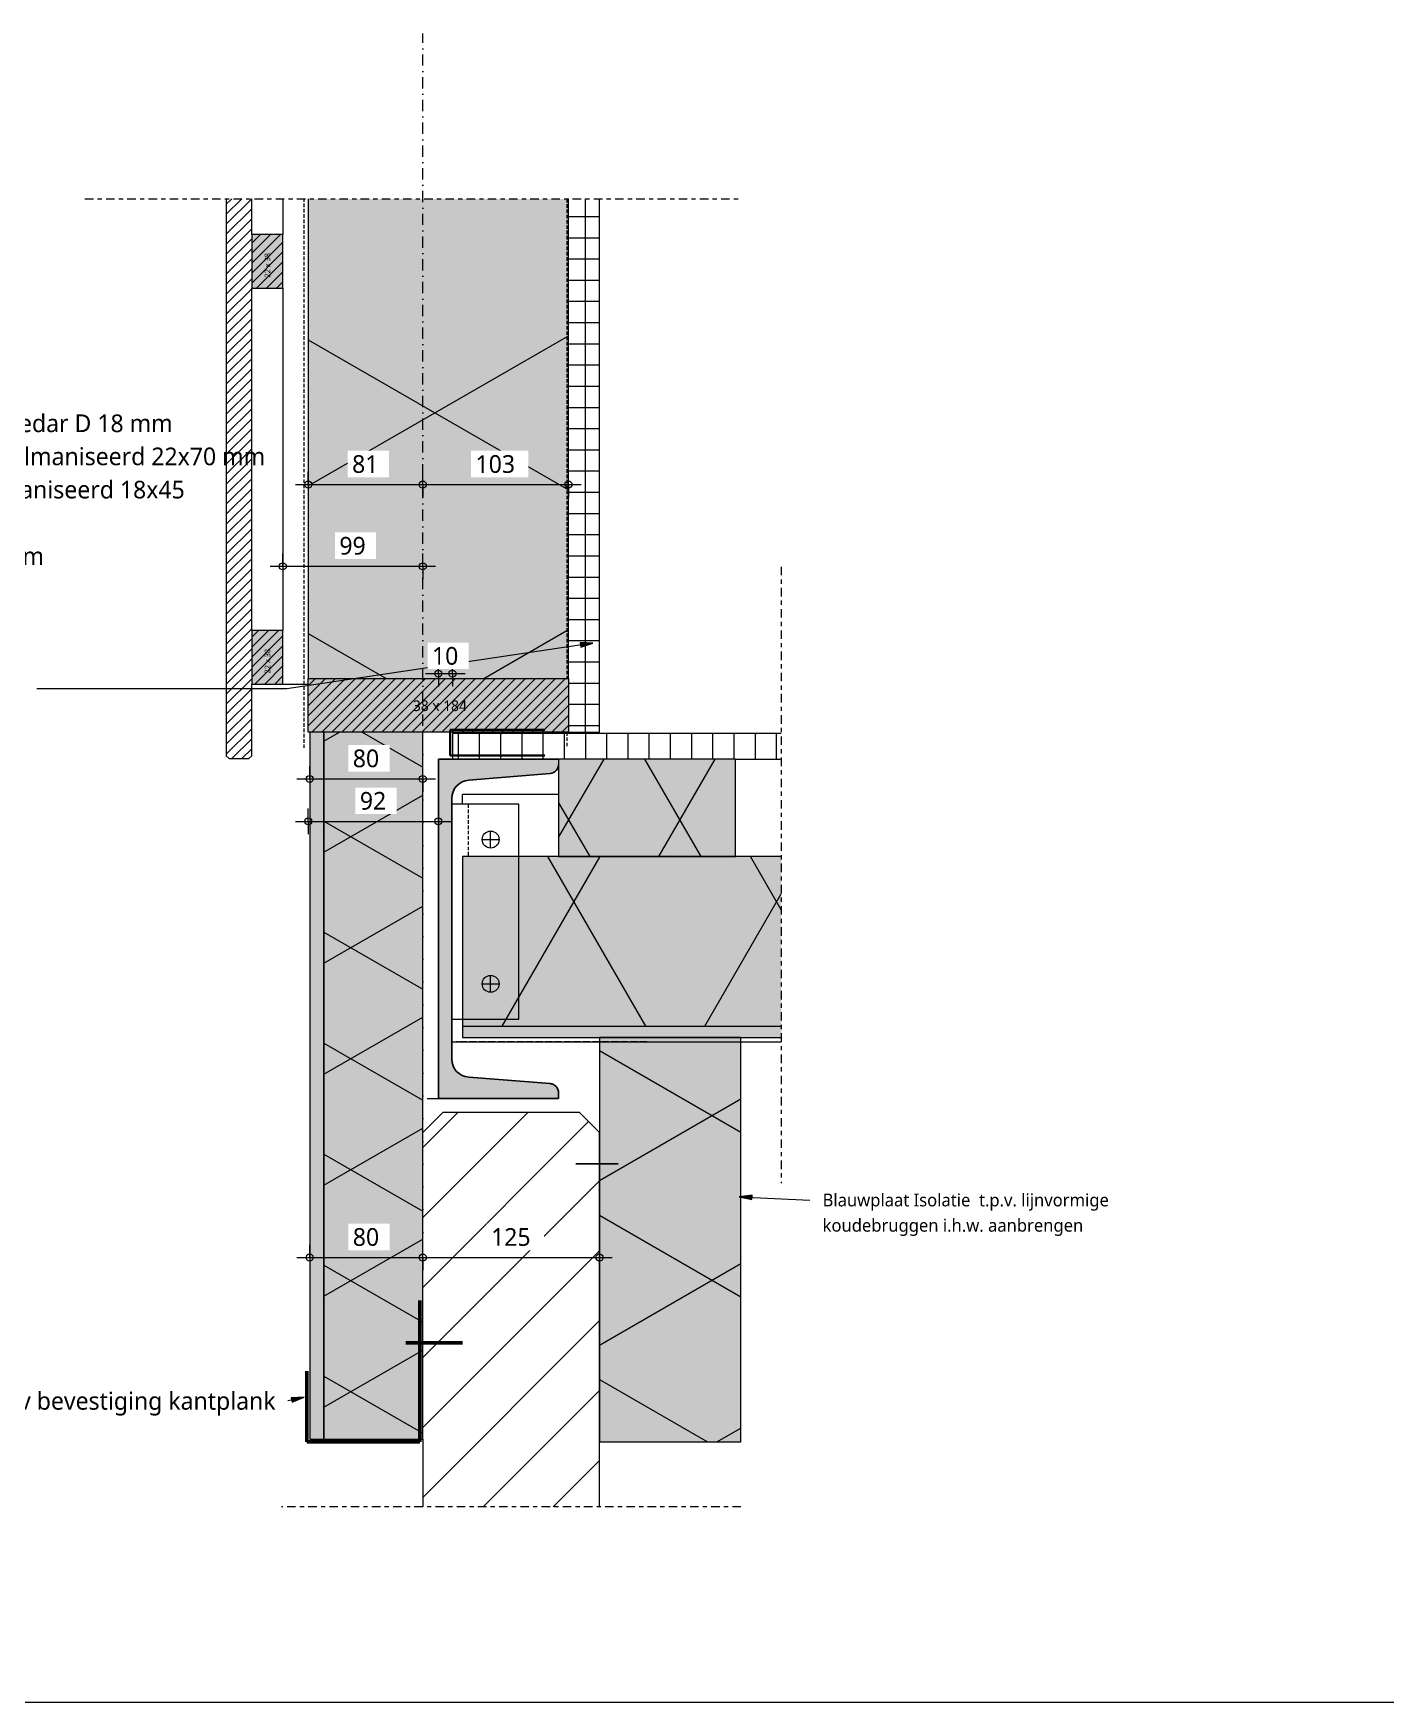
# Model space of a CAD drawing. Header units: millimetres. Extents: x 1381 to 5981, y 1743 to 14688.
# Drawn here: x 3854 to 4811, y 8489 to 9670 of the extents above; entities that cross this region are included whole.
import ezdxf

# ---------------------------------------------------------------- set-up
doc = ezdxf.new("R2010")
doc.units = ezdxf.units.MM
for name, pattern in [('MV_center', [15, 6, -3, 3, -3]), ('MV_hartlijn_staal', [6.6, 5, -0.8, 0, -0.8]), ('MV_hidden', [3.75, 2.5, -1.25]), ('MV_stramien', [16, 8, -4, 0, -4])]:
    doc.linetypes.add(name, pattern=pattern)
for name, color, linetype, lineweight in [('A-ANNO-DIMS', 211, 'Continuous', 13), ('A-ANNO-DIMS-5', 211, 'Continuous', 13), ('A-ANNO-NOTE', 131, 'Continuous', 18), ('A-DETL', 90, 'Continuous', 13), ('A-DETL-GENF', 92, 'Continuous', 18), ('A-DETL-MEDM', 33, 'Continuous', 18), ('G-ANNO-TEXT', 231, 'Continuous', 13)]:
    doc.layers.add(name, color=color, linetype=linetype, lineweight=lineweight)
doc.styles.add('Segoe UI', font='segoeui.ttf', dxfattribs={"height": 7.5})
doc.styles.add('Segoe UI_1', font='segoeui.ttf', dxfattribs={"height": 4})
doc.styles.add('Segoe UI_2', font='segoeui.ttf', dxfattribs={"height": 12.5})
doc.styles.add('Segoe UI_4', font='segoeui.ttf', dxfattribs={"height": 9})
doc.dimstyles.new('2_5_mm', dxfattribs={"dimscale": 304.8, "dimtxt": 13.092049, "dimasz": 0.016404, "dimexe": 0.029528, "dimexo": 0.0625, "dimgap": 0.014764, "dimtad": 1, "dimdec": 0, "dimzin": 0, "dimdsep": 46, "dimtxsty": 'Segoe UI_2', "dimblk1": 'DOTBLANK', "dimblk2": 'DOTBLANK', "dimsah": 1, "dimcen": 0.09, "dimdle": 0.029528, "dimazin": 0, "dimtfac": 1, "dimtdec": 4, "dimtix": 1, "dimtmove": 0, "dimatfit": 3, "dimfxl": 0.029528, "dimfxlon": 1, "dimtvp": 1, "dimtfill": 1, "dimtolj": 1, "dimtzin": 0, "dimarcsym": 2})
doc.dimstyles.new('2_5_mm_groen', dxfattribs={"dimscale": 304.8, "dimtxt": 13.092049, "dimasz": 0.016404, "dimexe": 0.029528, "dimexo": 0.0625, "dimgap": 0.008202, "dimtad": 1, "dimdec": 0, "dimzin": 0, "dimdsep": 46, "dimtxsty": 'Segoe UI_2', "dimblk1": 'DOTBLANK', "dimblk2": 'DOTBLANK', "dimsah": 1, "dimcen": 0.09, "dimdle": 0.029528, "dimazin": 0, "dimtfac": 1, "dimtdec": 4, "dimtix": 1, "dimtmove": 0, "dimatfit": 3, "dimfxl": 0.029528, "dimfxlon": 1, "dimtvp": 1, "dimtfill": 1, "dimtolj": 1, "dimtzin": 0, "dimarcsym": 2})
pattern_1 = [(270, (0, 0), (-15, -9e-16), [])]
pattern_2 = [(60, (32.3, 205.2), (-58.89, 34), []), (120, (32.3, 205.2), (-58.89, -34), [])]

# ---------------------------------------------------------------- blocks, each defined once
blk = doc.blocks.new('42 isolatie - Type 1-3777472-Details Strandbaak Paviljoen')
at = {"layer": 'A-DETL-GENF'}
blk.add_hatch(color=256, dxfattribs=at).paths.add_polyline_path([(0.3, 0.8), (286.4, 0.8), (286.4, 100.8), (0.3, 100.8)])
at = {"layer": 'A-DETL-GENF', "lineweight": 13}
h = blk.add_hatch(dxfattribs=at)
h.set_pattern_fill('FP_65', color=256, style=0, pattern_type=2)
h.set_pattern_definition([(60, (0, 0), (-87.295, 50.4), []), (120, (0, 0), (-87.295, -50.4), [])])
h.paths.add_polyline_path([(0.3, 0.8), (286.4, 0.8), (286.4, 100.8), (0.3, 100.8)])
at = {"layer": 'A-DETL-GENF'}
for p, q in [((219.2, 100.8), (0.3, 100.8)), ((0.3, 100.8), (0.3, 0.8)), ((0.3, 100.8), (0.3, 0.8)), ((286.4, 100.8), (219.2, 100.8)), ((286.4, 100.8), (219.2, 100.8)), ((286.4, 0.8), (286.4, 100.8)), ((286.4, 0.8), (286.4, 100.8)), ((0.3, 0.8), (286.4, 0.8)), ((0.3, 0.8), (286.4, 0.8))]:
    blk.add_line(p, q, dxfattribs=at)
blk = doc.blocks.new('00 plaatmateriaal - d_10 mm-3690265-Details Strandbaak Paviljoen')
at = {"layer": 'A-DETL-GENF', "lineweight": 13}
h = blk.add_hatch(dxfattribs=at)
h.set_pattern_fill('FP_3', color=256, style=0, pattern_type=2)
h.set_pattern_definition([(90, (0, 0), (-15, 9e-16), [])])
h.paths.add_polyline_path([(482.1, 0), (104.8, 0), (104.8, -10), (482.1, -10)])
at = {"layer": 'A-DETL-MEDM'}
for p, q in [((482.1, 0), (104.8, 0)), ((482.1, -10), (482.1, 0))]:
    blk.add_line(p, q, dxfattribs=at)
blk = doc.blocks.new('00 plaatmateriaal - d_12 mm-3690258-Details Strandbaak Paviljoen')
at = {"layer": 'A-DETL-GENF', "lineweight": 13}
h = blk.add_hatch(dxfattribs=at)
h.set_pattern_fill('FP_5', color=256, style=0, pattern_type=2)
h.set_pattern_definition(pattern_1)
h.paths.add_polyline_path([(475, 12), (97.7, 12), (97.7, 0), (475, 0)])
at = {"layer": 'A-DETL-MEDM'}
for p, q in [((475, 12), (97.7, 12)), ((475, 0), (475, 12))]:
    blk.add_line(p, q, dxfattribs=at)
blk = doc.blocks.new('42 isolatie - Type 1-3777392-Details Strandbaak Paviljoen')
at = {"layer": 'A-DETL-GENF'}
blk.add_hatch(color=256, dxfattribs=at).paths.add_polyline_path([(500.3, -184.8), (500.3, -0.8), (161, -0.8), (161, -184.8)])
at = {"layer": 'A-DETL-GENF', "lineweight": 13}
h = blk.add_hatch(dxfattribs=at)
h.set_pattern_fill('FP_22', color=256, style=0, pattern_type=2)
h.set_pattern_definition([(300, (-2126.39, -181.76), (-155.885, -90), []), (240, (-2126.39, -181.76), (-155.885, 90), [])])
h.paths.add_polyline_path([(500.3, -184.8), (500.3, -0.8), (161, -0.8), (161, -184.8)])
at = {"layer": 'A-DETL-GENF'}
for p, q in [((500.3, -0.8), (161, -0.8)), ((500.3, -0.8), (161, -0.8)), ((500.3, -184.8), (500.3, -0.8)), ((161, -184.8), (500.3, -184.8)), ((161, -184.8), (500.3, -184.8))]:
    blk.add_line(p, q, dxfattribs=at)
blk = doc.blocks.new('00 plaatmateriaal - d_18 mm-3690260-Details Strandbaak Paviljoen')
at = {"layer": 'A-DETL-GENF', "lineweight": 13}
h = blk.add_hatch(dxfattribs=at)
h.set_pattern_fill('FP_5', color=256, style=0, pattern_type=2)
h.set_pattern_definition(pattern_1)
h.paths.add_polyline_path([(233.5, 18), (12.6, 18), (12.6, 0), (245, 0), (245, 18), (236.7, 18)])
at = {"layer": 'A-DETL-MEDM'}
for p, q in [((45, 18), (12.6, 18)), ((245, 0), (245, 18)), ((12.6, 0), (245, 0))]:
    blk.add_line(p, q, dxfattribs=at)
blk = doc.blocks.new('42 isolatie - Type 1-V85-Details Strandbaak Paviljoen')
at = {"layer": 'A-DETL-GENF'}
blk.add_hatch(color=256, dxfattribs=at).paths.add_polyline_path([(225.7, -120.8), (225.7, -0.8), (0.3, -0.8), (0.3, -120.8)])
at = {"layer": 'A-DETL-GENF', "lineweight": 13}
h = blk.add_hatch(dxfattribs=at)
h.set_pattern_fill('FP_64', color=256, style=0, pattern_type=2)
h.set_pattern_definition([(300, (12.83, -244.8), (-107.387, -62), []), (240, (12.83, -244.8), (-107.387, 62), [])])
h.paths.add_polyline_path([(225.7, -120.8), (225.7, -0.8), (0.3, -0.8), (0.3, -120.8)])
at = {"layer": 'A-DETL-GENF'}
for p, q in [((68.3, -0.8), (0.3, -0.8)), ((0.3, -0.8), (0.3, -120.8)), ((68.3, -0.8), (0.3, -0.8)), ((0.3, -0.8), (0.3, -120.8)), ((193.3, -0.8), (68.3, -0.8)), ((225.7, -0.8), (193.3, -0.8)), ((225.7, -0.8), (193.3, -0.8)), ((0.3, -120.8), (225.7, -120.8)), ((0.3, -120.8), (225.7, -120.8))]:
    blk.add_line(p, q, dxfattribs=at)
blk = doc.blocks.new('NLRS_00_DI_maskeer - Type 1-4234865-Details Strandbaak Paviljoen')
at = {"layer": 'A-DETL-GENF', "linetype": 'MV_center'}
blk.add_line((336, 0), (-100, 0), dxfattribs=at)
blk = doc.blocks.new('NLRS_00_DI_maskeer - Type 1-4234619-Details Strandbaak Paviljoen')
at = {"layer": 'A-DETL-GENF', "linetype": 'MV_center'}
blk.add_line((364, 0), (-100, 0), dxfattribs=at)
blk = doc.blocks.new('00 hout_rechthoekig_sls - SLS 38x184-V86-Details Strandbaak Paviljoen')
at = {"layer": 'A-DETL-GENF', "lineweight": 13}
blk.add_hatch(color=256, dxfattribs=at).paths.add_polyline_path([(1, -38), (184, -38), (184, 0), (0, 0), (0, -38)])
at = {"layer": 'A-DETL-MEDM', "lineweight": 13}
h = blk.add_hatch(dxfattribs=at)
h.set_pattern_fill('FP_116', color=256, style=0, pattern_type=2)
h.set_pattern_definition([(45, (-4048.842, -9213.251), (-3.535534, 3.535534), [])])
h.paths.add_polyline_path([(0, -38), (184, -38), (184, 0), (0, 0)])
at = {"layer": 'A-DETL-MEDM'}
for p, q in [((0, 0), (184, 0)), ((0, -38), (0, 0)), ((184, 0), (184, -38)), ((184, 0), (184, -38)), ((184, 0), (184, -38)), ((1, -38), (0, -38)), ((1, -38), (0, -38)), ((11, -38), (1, -38)), ((11, -38), (1, -38)), ((81, -38), (11, -38)), ((81, -38), (11, -38)), ((184, -38), (81, -38)), ((184, -38), (81, -38))]:
    blk.add_line(p, q, dxfattribs=at)
blk = doc.blocks.new('00 hout_rechthoekig_sls - Vuren 22x38-V87-Details Strandbaak Paviljoen')
at = {"layer": 'A-DETL-GENF', "lineweight": 13}
blk.add_hatch(color=256, dxfattribs=at).paths.add_polyline_path([(38, 22), (0, 22), (0, 0), (38, 0)])
at = {"layer": 'A-DETL-MEDM', "lineweight": 13}
h = blk.add_hatch(dxfattribs=at)
h.set_pattern_fill('FP_117', color=256, style=0, pattern_type=2)
h.set_pattern_definition([(135, (9527.326, -4008.842), (-3.535534, -3.535534), [])])
h.paths.add_polyline_path([(38, 22), (0, 22), (0, 0), (38, 0)])
at = {"layer": 'A-DETL-MEDM'}
for p, q in [((38, 22), (0, 22)), ((0, 22), (0, 0)), ((38, 22), (0, 22)), ((38, 0), (38, 22)), ((38, 0), (38, 22)), ((38, 0), (38, 22)), ((0, 0), (38, 0))]:
    blk.add_line(p, q, dxfattribs=at)
blk = doc.blocks.new('00 hout_rechthoekig_sls - Vuren 22x38-V88-Details Strandbaak Paviljoen')
at = {"layer": 'A-DETL-GENF', "lineweight": 13}
blk.add_hatch(color=256, dxfattribs=at).paths.add_polyline_path([(38, 22), (0, 22), (0, 0), (38, 0)])
at = {"layer": 'A-DETL-MEDM', "lineweight": 13}
h = blk.add_hatch(dxfattribs=at)
h.set_pattern_fill('FP_118', color=256, style=0, pattern_type=2)
h.set_pattern_definition([(135, (9247.326, -4008.842), (-3.535534, -3.535534), [])])
h.paths.add_polyline_path([(38, 22), (0, 22), (0, 0), (38, 0)])
at = {"layer": 'A-DETL-MEDM'}
for p, q in [((38, 22), (0, 22)), ((0, 22), (0, 0)), ((38, 22), (0, 22)), ((38, 0), (38, 22)), ((38, 0), (38, 22)), ((38, 0), (38, 22)), ((0, 0), (38, 0))]:
    blk.add_line(p, q, dxfattribs=at)
blk = doc.blocks.new('42 isolatie - Type 1-3778047-Details Strandbaak Paviljoen')
at = {"layer": 'A-DETL-GENF'}
blk.add_hatch(color=256, dxfattribs=at).paths.add_polyline_path([(0.3, 0.8), (500.3, 0.8), (500.3, 70.8), (0.3, 70.8)])
at = {"layer": 'A-DETL-GENF', "lineweight": 13}
h = blk.add_hatch(dxfattribs=at)
h.set_pattern_fill('FP_7', color=256, style=0, pattern_type=2)
h.set_pattern_definition(pattern_2)
h.paths.add_polyline_path([(0.3, 0.8), (500.3, 0.8), (500.3, 70.8), (0.3, 70.8)])
at = {"layer": 'A-DETL-GENF'}
for p, q in [((500.3, 70.8), (0.3, 70.8)), ((0.3, 70.8), (0.3, 0.8)), ((0.3, 70.8), (0.3, 0.8)), ((500.3, 0.8), (500.3, 70.8)), ((500.3, 0.8), (500.3, 70.8)), ((0.3, 0.8), (500.3, 0.8)), ((0.3, 0.8), (500.3, 0.8))]:
    blk.add_line(p, q, dxfattribs=at)
blk = doc.blocks.new('NLRS_00_DI_maskeer - Type 1-4234872-Details Strandbaak Paviljoen')
at = {"layer": 'A-DETL-GENF', "linetype": 'MV_center'}
blk.add_line((-100, 0), (225, 0), dxfattribs=at)
blk = doc.blocks.new('42 isolatie - Type 1-3778157-Details Strandbaak Paviljoen')
at = {"layer": 'A-DETL-GENF'}
blk.add_hatch(color=256, dxfattribs=at).paths.add_polyline_path([(0.3, 0.8), (125.3, 0.8), (125.3, 69.8), (0.3, 69.8)])
at = {"layer": 'A-DETL-GENF', "lineweight": 13}
h = blk.add_hatch(dxfattribs=at)
h.set_pattern_fill('FP_7', color=256, style=0, pattern_type=2)
h.set_pattern_definition(pattern_2)
h.paths.add_polyline_path([(0.3, 0.8), (125.3, 0.8), (125.3, 69.8), (0.3, 69.8)])
at = {"layer": 'A-DETL-GENF'}
for p, q in [((125.3, 69.8), (0.3, 69.8)), ((0.3, 69.8), (0.3, 0.8)), ((125.3, 69.8), (0.3, 69.8)), ((0.3, 69.8), (0.3, 0.8)), ((125.3, 0.8), (125.3, 69.8)), ((125.3, 0.8), (125.3, 69.8)), ((0.3, 0.8), (125.3, 0.8)), ((0.3, 0.8), (125.3, 0.8))]:
    blk.add_line(p, q, dxfattribs=at)
blk = doc.blocks.new('DIMBLOCK93-Details Strandbaak Paviljoen')
at = {"layer": 'A-ANNO-DIMS-5'}
for p, q in [((4049.8, 8803.7), (4049.8, 8812.7)), ((4129.8, 8803.7), (4129.8, 8812.7)), ((4040.8, 8803.7), (4129.8, 8803.7)), ((4049.8, 8803.7), (4049.8, 8794.7)), ((4129.8, 8803.7), (4129.8, 8794.7))]:
    blk.add_line(p, q, dxfattribs=at)
for centre in [(4049.8, 8803.7), (4129.8, 8803.7)]:
    blk.add_circle(centre, 2.5, dxfattribs=at)
at = {"layer": 'A-ANNO-DIMS-5', "color": 0, "insert": (4080.3, 8824.5), "char_height": 12.5, "width": 22.852, "attachment_point": 1, "line_spacing_factor": 1.142579, "style": 'Segoe UI_2', "bg_fill": 3, "box_fill_scale": 1.25, "bg_fill_color": 9, "bg_fill_true_color": 13158600, "bg_fill_transparency": 0}
blk.add_mtext('80', dxfattribs=at)
blk = doc.blocks.new('_DotBlank')
at = {"color": 0, "linetype": 'ByBlock', "lineweight": -2}
blk.add_line((-0.5, 0), (-1, 0), dxfattribs=at)
blk.add_circle((0, 0), 0.5, dxfattribs=at)
blk = doc.blocks.new('DIMBLOCK94-Details Strandbaak Paviljoen')
at = {"layer": 'A-ANNO-DIMS-5'}
for p, q in [((4129.8, 8803.7), (4129.8, 8812.7)), ((4254.8, 8803.7), (4254.8, 8812.7)), ((4129.8, 8803.7), (4263.8, 8803.7)), ((4129.8, 8803.7), (4129.8, 8794.7)), ((4254.8, 8803.7), (4254.8, 8794.7))]:
    blk.add_line(p, q, dxfattribs=at)
for centre in [(4129.8, 8803.7), (4254.8, 8803.7)]:
    blk.add_circle(centre, 2.5, dxfattribs=at)
at = {"layer": 'A-ANNO-DIMS-5', "color": 0, "insert": (4178.1, 8824.5), "char_height": 12.5, "width": 34.277, "attachment_point": 1, "line_spacing_factor": 1.142579, "style": 'Segoe UI_2', "bg_fill": 3, "box_fill_scale": 1.25, "bg_fill_color": 9, "bg_fill_true_color": 13158600, "bg_fill_transparency": 0}
blk.add_mtext('125', dxfattribs=at)
blk = doc.blocks.new('DIMBLOCK95-Details Strandbaak Paviljoen')
at = {"layer": 'A-ANNO-DIMS-5'}
for p, q in [((4021.8, 9292.6), (4138.8, 9292.6)), ((4030.8, 9292.6), (4030.8, 9301.6)), ((4030.8, 9292.6), (4030.8, 9283.6)), ((4129.8, 9292.6), (4129.8, 9301.6)), ((4129.8, 9292.6), (4129.8, 9283.6))]:
    blk.add_line(p, q, dxfattribs=at)
for centre in [(4030.8, 9292.6), (4129.8, 9292.6)]:
    blk.add_circle(centre, 2.5, dxfattribs=at)
at = {"layer": 'A-ANNO-DIMS-5', "color": 0, "insert": (4070.8, 9313.4), "char_height": 12.5, "width": 22.852, "attachment_point": 1, "line_spacing_factor": 1.142579, "style": 'Segoe UI_2', "bg_fill": 3, "box_fill_scale": 1.25, "bg_fill_color": 9, "bg_fill_true_color": 13158600, "bg_fill_transparency": 0}
blk.add_mtext('99', dxfattribs=at)
blk = doc.blocks.new('DIMBLOCK96-Details Strandbaak Paviljoen')
at = {"layer": 'A-ANNO-DIMS-5'}
for p, q in [((4039.8, 9350.4), (4129.8, 9350.4)), ((4048.8, 9350.4), (4048.8, 9359.4)), ((4048.8, 9350.4), (4048.8, 9341.4)), ((4129.8, 9350.4), (4129.8, 9359.4)), ((4129.8, 9350.4), (4129.8, 9341.4))]:
    blk.add_line(p, q, dxfattribs=at)
for centre in [(4048.8, 9350.4), (4129.8, 9350.4)]:
    blk.add_circle(centre, 2.5, dxfattribs=at)
at = {"layer": 'A-ANNO-DIMS-5', "color": 0, "insert": (4079.8, 9371.2), "char_height": 12.5, "width": 22.852, "attachment_point": 1, "line_spacing_factor": 1.142579, "style": 'Segoe UI_2', "bg_fill": 3, "box_fill_scale": 1.25, "bg_fill_color": 9, "bg_fill_true_color": 13158600, "bg_fill_transparency": 0}
blk.add_mtext('81', dxfattribs=at)
blk = doc.blocks.new('DIMBLOCK97-Details Strandbaak Paviljoen')
at = {"layer": 'A-ANNO-DIMS-5'}
for p, q in [((4129.8, 9350.4), (4129.8, 9359.4)), ((4129.8, 9350.4), (4241.8, 9350.4)), ((4129.8, 9350.4), (4129.8, 9341.4)), ((4232.8, 9350.4), (4232.8, 9359.4)), ((4232.8, 9350.4), (4232.8, 9341.4))]:
    blk.add_line(p, q, dxfattribs=at)
for centre in [(4129.8, 9350.4), (4232.8, 9350.4)]:
    blk.add_circle(centre, 2.5, dxfattribs=at)
at = {"layer": 'A-ANNO-DIMS-5', "color": 0, "insert": (4167.1, 9371.2), "char_height": 12.5, "width": 34.277, "attachment_point": 1, "line_spacing_factor": 1.142579, "style": 'Segoe UI_2', "bg_fill": 3, "box_fill_scale": 1.25, "bg_fill_color": 9, "bg_fill_true_color": 13158600, "bg_fill_transparency": 0}
blk.add_mtext('103', dxfattribs=at)
blk = doc.blocks.new('DIMBLOCK98-Details Strandbaak Paviljoen')
at = {"layer": 'A-ANNO-DIMS-5'}
for p, q in [((4048.8, 9112.2), (4048.8, 9121.2)), ((4140.8, 9112.2), (4140.8, 9121.2)), ((4039.8, 9112.2), (4149.8, 9112.2)), ((4048.8, 9112.2), (4048.8, 9103.2)), ((4140.8, 9112.2), (4140.8, 9103.2))]:
    blk.add_line(p, q, dxfattribs=at)
for centre in [(4048.8, 9112.2), (4140.8, 9112.2)]:
    blk.add_circle(centre, 2.5, dxfattribs=at)
at = {"layer": 'A-ANNO-DIMS-5', "color": 0, "insert": (4085.3, 9133), "char_height": 12.5, "width": 22.852, "attachment_point": 1, "line_spacing_factor": 1.142579, "style": 'Segoe UI_2', "bg_fill": 3, "box_fill_scale": 1.25, "bg_fill_color": 9, "bg_fill_true_color": 13158600, "bg_fill_transparency": 0}
blk.add_mtext('92', dxfattribs=at)
blk = doc.blocks.new('DIMBLOCK99-Details Strandbaak Paviljoen')
at = {"layer": 'A-ANNO-DIMS-5'}
for p, q in [((4049.8, 9142.2), (4049.8, 9151.2)), ((4129.8, 9142.2), (4129.8, 9151.2)), ((4040.8, 9142.2), (4138.8, 9142.2)), ((4049.8, 9142.2), (4049.8, 9133.2)), ((4129.8, 9142.2), (4129.8, 9133.2))]:
    blk.add_line(p, q, dxfattribs=at)
for centre in [(4049.8, 9142.2), (4129.8, 9142.2)]:
    blk.add_circle(centre, 2.5, dxfattribs=at)
at = {"layer": 'A-ANNO-DIMS-5', "color": 0, "insert": (4080.3, 9163), "char_height": 12.5, "width": 22.852, "attachment_point": 1, "line_spacing_factor": 1.142579, "style": 'Segoe UI_2', "bg_fill": 3, "box_fill_scale": 1.25, "bg_fill_color": 9, "bg_fill_true_color": 13158600, "bg_fill_transparency": 0}
blk.add_mtext('80', dxfattribs=at)
blk = doc.blocks.new('DIMBLOCK100-Details Strandbaak Paviljoen')
at = {"layer": 'A-ANNO-DIMS-5'}
for p, q in [((4140.8, 9216.7), (4140.8, 9225.7)), ((4150.8, 9216.7), (4150.8, 9225.7)), ((4131.8, 9216.7), (4159.8, 9216.7)), ((4140.8, 9216.7), (4140.8, 9207.7)), ((4150.8, 9216.7), (4150.8, 9207.7))]:
    blk.add_line(p, q, dxfattribs=at)
for centre in [(4140.8, 9216.7), (4150.8, 9216.7)]:
    blk.add_circle(centre, 2.5, dxfattribs=at)
at = {"layer": 'A-ANNO-DIMS-5', "color": 0, "insert": (4136.3, 9235.5), "char_height": 12.5, "width": 22.852, "attachment_point": 1, "line_spacing_factor": 1.142579, "style": 'Segoe UI_2', "bg_fill": 3, "box_fill_scale": 1.25, "bg_fill_color": 9, "bg_fill_true_color": 13158600, "bg_fill_transparency": 0}
blk.add_mtext('10', dxfattribs=at)

msp = doc.modelspace()

# ---------------------------------------------------------------- hatches: boundary and pattern name
at = {"layer": 'A-DETL-GENF', "lineweight": 13}
h = msp.add_hatch(dxfattribs=at)
h.set_pattern_fill('FP_36', color=250, style=0, pattern_type=2)
h.set_pattern_definition([(45, (0, 0), (-3.535534, 3.535534), [])])
h.paths.add_polyline_path([(4006.8, 9156.6), (4008.8, 9158.6), (4008.8, 9552.5), (3990.8, 9552.5), (3990.8, 9158.6), (3992.8, 9156.6)])
h = msp.add_hatch(dxfattribs=at)
h.set_pattern_fill('FP_120', color=254, style=0, pattern_type=2)
h.set_pattern_definition([(0, (0, 0), (20.32, 5.08), [1.676, -13.564, 1.676, -13.564, -81.28]), (0, (0, 0), (20.32, 5.08), [-30.48, 1.676, -28.804, 1.676, -13.564, -35.56]), (0, (0, 0), (20.32, 5.08), [-76.2, 1.676, -8.484, 1.676, -23.724]), (120, (7.62, 2.54), (-14.559409, 15.0576362), [1.676, -13.564, 1.676, -13.564, -81.28]), (120, (7.62, 2.54), (-14.559409, 15.0576362), [-30.48, 1.676, -28.804, 1.676, -13.564, -35.56]), (120, (7.62, 2.54), (-14.559409, 15.0576362), [-76.2, 1.676, -8.484, 1.676, -23.724]), (240, (10.16, 12.7), (-5.760591, -20.1376362), [1.676, -13.564, 1.676, -13.564, -81.28]), (240, (10.16, 12.7), (-5.760591, -20.1376362), [-30.48, 1.676, -28.804, 1.676, -13.564, -35.56]), (240, (10.16, 12.7), (-5.760591, -20.1376362), [-76.2, 1.676, -8.484, 1.676, -23.724])])
h.paths.add_polyline_path([(4059.8, 8675.3), (4059.8, 9175.3), (4049.8, 9175.3), (4049.8, 8675.3)])
at = {"layer": 'A-DETL-GENF'}
for color, points in [(7, [(4140.8, 8916.3), (4225.8, 8916.3), (4225.8, 8920.2), (4225.6, 8921.8), (4225.1, 8923.3), (4224.1, 8924.6), (4222.9, 8925.6), (4221.4, 8926.3), (4219.9, 8926.7), (4162.3, 8931.3), (4159.2, 8931.9), (4156.3, 8933.3), (4153.8, 8935.4), (4151.9, 8938), (4150.7, 8941), (4150.3, 8944.2), (4150.3, 9128.4), (4150.7, 9131.6), (4151.9, 9134.6), (4153.8, 9137.3), (4156.3, 9139.3), (4159.2, 9140.7), (4162.3, 9141.4), (4219.9, 9146), (4221.4, 9146.3), (4222.9, 9147), (4224.1, 9148.1), (4225.1, 9149.4), (4225.6, 9150.9), (4225.8, 9152.5), (4225.8, 9156.3), (4140.8, 9156.3), (4140.8, 9074)]), (9, [(4254.8, 8959.3), (4383.3, 8959.3), (4383.3, 8967.3), (4157.8, 8967.3), (4157.8, 8959.3)])]:
    msp.add_hatch(color=color, dxfattribs=at).paths.add_polyline_path(points)
at = {"layer": 'A-DETL-GENF', "lineweight": 13}
h = msp.add_hatch(dxfattribs=at)
h.set_pattern_fill('FP_119', color=250, style=0, pattern_type=2)
h.set_pattern_definition([(45, (0, 0), (-24.74874, 24.74874), [])])
h.paths.add_polyline_path([(4254.8, 8627.3), (4254.8, 8892.2), (4240.7, 8906.3), (4144, 8906.3), (4129.8, 8892.2), (4129.8, 8627.3), (4179.5, 8627.3)])
at = {"layer": 'G-ANNO-TEXT'}
for points in [[(4250.1, 9238.3), (4241, 9238.6), (4241.5, 9235.4)], [(4353.6, 8846.7), (4362.6, 8844.7), (4362.7, 8847.9)], [(4045.8, 8705), (4036.7, 8704.4), (4037.4, 8701.4)]]:
    msp.add_hatch(color=7, dxfattribs=at).paths.add_polyline_path(points)

# ---------------------------------------------------------------- linework, layer by layer
at = {"layer": 'A-DETL', "linetype": 'MV_stramien', "lineweight": 18}
msp.add_line((4129.8, 8809.5), (4129.8, 9669.5), dxfattribs=at)
at = {"layer": 'A-DETL', "lineweight": 18}
for p, q in [((3990.8, 9552.5), (3990.8, 9158.6)), ((4008.8, 9527.3), (4008.8, 9552.5)), ((4030.8, 9552.5), (4030.8, 9527.3)), ((4008.8, 9247.3), (4008.8, 9489.3)), ((4030.8, 9489.3), (4030.8, 9247.3)), ((4008.8, 9158.6), (4008.8, 9209.3)), ((4030.8, 9209.3), (4048.8, 9209.3)), ((4049.8, 9175.3), (4049.8, 8675.3)), ((4059.8, 9175.3), (4049.8, 9175.3)), ((4059.8, 8675.3), (4059.8, 9175.3)), ((3990.8, 9158.6), (3992.8, 9156.6)), ((3992.8, 9156.6), (4006.8, 9156.6)), ((4006.8, 9156.6), (4008.8, 9158.6)), ((4225.8, 9131.3), (4157.8, 9131.3)), ((4157.8, 9124.3), (4157.8, 9131.3)), ((4197.8, 9124.3), (4150.3, 9124.3)), ((4197.8, 8972.3), (4197.8, 9124.3)), ((4177.8, 9093.3), (4177.8, 9105.3)), ((4171.8, 9099.3), (4183.8, 9099.3)), ((4171.8, 8997.3), (4183.8, 8997.3)), ((4177.8, 8991.3), (4177.8, 9003.3)), ((4150.3, 8972.3), (4197.8, 8972.3)), ((4157.8, 8967.3), (4157.8, 8959.3)), ((4150.3, 8956.3), (4383.3, 8956.3)), ((4157.8, 8959.3), (4383.3, 8959.3)), ((4132.8, 8916.3), (4140.8, 8916.3)), ((4144, 8906.3), (4129.8, 8892.2)), ((4240.7, 8906.3), (4144, 8906.3)), ((4254.8, 8892.2), (4240.7, 8906.3)), ((4254.8, 8627.3), (4254.8, 8892.2)), ((4049.8, 8675.3), (4059.8, 8675.3)), ((4129.8, 8675.3), (4129.8, 8666.3)), ((4129.8, 8666.3), (4129.8, 8627.3)), ((5981.5, 8488.9), (1381.5, 8488.9))]:
    msp.add_line(p, q, dxfattribs=at)
at = {"layer": 'A-DETL', "linetype": 'MV_hidden', "lineweight": 18}
for p, q in [((4045.8, 9164.1), (4045.8, 9552.5)), ((4231.6, 9552.5), (4231.6, 9213.3)), ((4231.6, 9175.3), (4231.6, 9164.1)), ((4161.8, 9124.3), (4161.8, 9087.3))]:
    msp.add_line(p, q, dxfattribs=at)
at = {"layer": 'A-DETL', "lineweight": 35}
for p, q in [((4149.1, 9158.7), (4149.1, 9177)), ((4149.1, 9177), (4216.1, 9177)), ((4216.1, 9158.7), (4149.1, 9158.7))]:
    msp.add_line(p, q, dxfattribs=at)
at = {"layer": 'A-DETL', "linetype": 'MV_hartlijn_staal'}
msp.add_line((4288.3, 8956.3), (4153.3, 8956.3), dxfattribs=at)
at = {"layer": 'A-DETL', "lineweight": 25}
msp.add_line((4268.1, 8870), (4238.1, 8870), dxfattribs=at)
at = {"layer": 'A-DETL', "lineweight": 50}
for p, q in [((4127.8, 8673.3), (4127.8, 8773.3)), ((4117.8, 8743.3), (4157.8, 8743.3)), ((4047.8, 8723.3), (4047.8, 8673.3)), ((4047.8, 8673.3), (4127.8, 8673.3))]:
    msp.add_line(p, q, dxfattribs=at)
at = {"layer": 'A-DETL', "lineweight": 18}
for centre in [(4177.8, 9099.3), (4177.8, 8997.3)]:
    msp.add_circle(centre, 6, dxfattribs=at)
at = {"layer": 'A-DETL-MEDM', "lineweight": 25}
for p, q in [((4140.8, 9156.3), (4140.8, 8916.3)), ((4225.8, 9156.3), (4140.8, 9156.3)), ((4162.3, 9141.4), (4219.9, 9146)), ((4150.3, 8944.2), (4150.3, 9128.4)), ((4219.9, 8926.7), (4162.3, 8931.3)), ((4140.8, 8916.3), (4225.8, 8916.3)), ((4225.8, 8916.3), (4225.8, 8920.2))]:
    msp.add_line(p, q, dxfattribs=at)
for centre, radius, start, end in [((4219.3, 9152.5), 6.5, 274.574, 0), ((4163.3, 9128.4), 13, 94.574, 180), ((4163.3, 8944.2), 13, 180, 265.426), ((4219.3, 8920.2), 6.5, 0, 85.426)]:
    msp.add_arc(centre, radius, start, end, dxfattribs=at)
at = {"layer": 'G-ANNO-TEXT', "color": 250}
for p, q in [((4250.1, 9238.3), (4033.7, 9205.9)), ((4250.1, 9238.3), (4241, 9238.6)), ((4241, 9238.6), (4241.5, 9235.4)), ((4241.5, 9235.4), (4250.1, 9238.3)), ((4033.7, 9205.9), (3856.7, 9205.9)), ((4362.7, 8847.9), (4353.6, 8846.7)), ((4353.6, 8846.7), (4362.6, 8844.7)), ((4353.6, 8846.7), (4403.6, 8844.4)), ((4362.6, 8844.7), (4362.7, 8847.9)), ((4034.6, 8702.3), (4034.3, 8702.3)), ((4045.8, 8705), (4034.6, 8702.3)), ((4045.8, 8705), (4036.7, 8704.4)), ((4036.7, 8704.4), (4037.4, 8701.4)), ((4037.4, 8701.4), (4045.8, 8705))]:
    msp.add_line(p, q, dxfattribs=at)

# ---------------------------------------------------------------- block references
at = {"layer": 'A-DETL-GENF', "linetype": 'MV_center'}
for name, p, rotation in [('NLRS_00_DI_maskeer - Type 1-4234619-Details Strandbaak Paviljoen', (4254.8, 9552.5), 180), ('NLRS_00_DI_maskeer - Type 1-4234865-Details Strandbaak Paviljoen', (4383.3, 8956.3), 89.99999999999991), ('NLRS_00_DI_maskeer - Type 1-4234872-Details Strandbaak Paviljoen', (4254.8, 8627.3), 180)]:
    msp.add_blockref(name, p, dxfattribs=dict(at, rotation=rotation))
at = {"layer": 'A-DETL-GENF'}
for name, p, rotation in [('42 isolatie - Type 1-3777392-Details Strandbaak Paviljoen', (4233.6, 9713.5), 270.0000000000004), ('42 isolatie - Type 1-3778047-Details Strandbaak Paviljoen', (4130.6, 8675), 90), ('42 isolatie - Type 1-3777472-Details Strandbaak Paviljoen', (4355.6, 8673), 90)]:
    msp.add_blockref(name, p, dxfattribs=dict(at, rotation=rotation))
for name, p in [('42 isolatie - Type 1-3778157-Details Strandbaak Paviljoen', (4225.6, 9086.5)), ('42 isolatie - Type 1-V85-Details Strandbaak Paviljoen', (4157.6, 9088.1))]:
    msp.add_blockref(name, p, dxfattribs=at)
at = {"layer": 'A-DETL-MEDM'}
for name, p, rotation in [('00 plaatmateriaal - d_12 mm-3690258-Details Strandbaak Paviljoen', (4232.8, 9650.3), 270.0000000000003), ('00 plaatmateriaal - d_10 mm-3690265-Details Strandbaak Paviljoen', (4254.8, 9657.3), 270.0000000000002), ('00 plaatmateriaal - d_18 mm-3690260-Details Strandbaak Paviljoen', (4395.8, 9174.3), 180)]:
    msp.add_blockref(name, p, dxfattribs=dict(at, rotation=rotation))
at = {"layer": 'A-DETL-MEDM', "lineweight": 13, "rotation": 269.9999999999957}
for name, p in [('00 hout_rechthoekig_sls - Vuren 22x38-V87-Details Strandbaak Paviljoen', (4008.8, 9527.3)), ('00 hout_rechthoekig_sls - Vuren 22x38-V88-Details Strandbaak Paviljoen', (4008.8, 9247.3))]:
    msp.add_blockref(name, p, dxfattribs=at)
at = {"layer": 'A-DETL-MEDM', "lineweight": 13}
msp.add_blockref('00 hout_rechthoekig_sls - SLS 38x184-V86-Details Strandbaak Paviljoen', (4048.8, 9213.3), dxfattribs=at)

# ---------------------------------------------------------------- texts
at = {"layer": 'A-ANNO-NOTE', "lineweight": 13, "char_height": 4, "width": 23.65, "attachment_point": 1, "rotation": 90, "style": 'Segoe UI_1'}
for insert in [(4017.9, 9496.8), (4017.9, 9216.8)]:
    msp.add_mtext('22 x 38', dxfattribs=dict(at, insert=insert))
at = {"layer": 'A-ANNO-NOTE', "lineweight": 13, "insert": (4122.8, 9197.7), "char_height": 7.5, "width": 47.3, "attachment_point": 1, "style": 'Segoe UI'}
msp.add_mtext('38 x 184', dxfattribs=at)
at = {"layer": 'G-ANNO-TEXT', "color": 7, "char_height": 12.5, "attachment_point": 1, "style": 'Segoe UI_2'}
for s, insert, width in [('-houten gevelbekleding red cedar D 18 mm', (3621, 9400), 411.266), ('-horizontaal rachelwerk gewolmaniseerd 22x70 mm', (3621, 9376.6), 484.62), ('-verticaal rachelwerk gewolmaniseerd 18x45 ', (3621, 9353.1), 420.084), ('-hsb-wand 38x184 hoh 610 mm', (3621, 9306.1), 300.633), ('U t.b.v bevestiging kantplank', (3803.5, 8708.6), 270.57)]:
    msp.add_mtext(s, dxfattribs=dict(at, insert=insert, width=width))
at = {"layer": 'G-ANNO-TEXT', "color": 7, "insert": (4412.6, 8848.9), "char_height": 9, "width": 262.954, "attachment_point": 1, "style": 'Segoe UI_4', "bg_fill": 3, "box_fill_scale": 1.25, "bg_fill_color": 9, "bg_fill_true_color": 13158600, "bg_fill_transparency": 0}
msp.add_mtext('Blauwplaat Isolatie  t.p.v. lijnvormige ', dxfattribs=at)

# ---------------------------------------------------------------- next in the draw order: texts
at = {"layer": 'G-ANNO-TEXT', "color": 7, "insert": (4412.6, 8831), "char_height": 9, "width": 235.696, "attachment_point": 1, "style": 'Segoe UI_4', "bg_fill": 3, "box_fill_scale": 1.25, "bg_fill_color": 9, "bg_fill_true_color": 13158600, "bg_fill_transparency": 0}
msp.add_mtext('koudebruggen i.h.w. aanbrengen', dxfattribs=at)

# ---------------------------------------------------------------- next in the draw order: dimensions: what is measured, and where the dimension line sits
at = {"layer": 'A-ANNO-DIMS'}
for base, p1, p2, dimstyle, override, picture, middle in [((4129.8, 9350.4), (4048.8, 9359.4), (4129.8, 9359.4), '2_5_mm', {"dimpost": '<>', "dimfxl": 81}, 'DIMBLOCK96-Details Strandbaak Paviljoen', (4089.3, 9361.4)), ((4129.8, 9292.6), (4030.8, 9301.6), (4129.8, 9301.6), '2_5_mm', {"dimpost": '<>', "dimfxl": 99}, 'DIMBLOCK95-Details Strandbaak Paviljoen', (4080.3, 9303.5)), ((4150.8, 9216.7), (4140.8, 9207.7), (4150.8, 9207.7), '2_5_mm_groen', {"dimpost": '<>', "dimfxl": 10}, 'DIMBLOCK100-Details Strandbaak Paviljoen', (4145.8, 9225.7)), ((4140.8, 9112.2), (4048.8, 9121.2), (4140.8, 9121.2), '2_5_mm', {"dimpost": '<>', "dimfxl": 92}, 'DIMBLOCK98-Details Strandbaak Paviljoen', (4094.8, 9123.1)), ((4129.8, 8803.7), (4049.8, 8812.7), (4129.8, 8794.7), '2_5_mm', {"dimpost": '<>', "dimfxl": 82}, 'DIMBLOCK93-Details Strandbaak Paviljoen', (4089.8, 8814.6))]:
    dim = msp.add_linear_dim(base=base, p1=p1, p2=p2, dimstyle=dimstyle, override=override, dxfattribs=at)
    dim.commit()
    dim.dimension.update_dxf_attribs({"geometry": picture, "text_midpoint": middle})

# ---------------------------------------------------------------- next in the draw order: dimensions: what is measured, and where the dimension line sits
for base, p1, p2, override, picture, middle in [((4232.8, 9350.4), (4129.8, 9359.4), (4232.8, 9359.4), {"dimpost": '<>', "dimfxl": 103}, 'DIMBLOCK97-Details Strandbaak Paviljoen', (4181.3, 9361.4)), ((4129.8, 9142.2), (4049.8, 9151.2), (4129.8, 9151.2), {"dimpost": '<>', "dimfxl": 80}, 'DIMBLOCK99-Details Strandbaak Paviljoen', (4089.8, 9153.1)), ((4254.8, 8803.7), (4129.8, 8794.7), (4254.8, 8812.7), {"dimpost": '<>', "dimfxl": 126.28935}, 'DIMBLOCK94-Details Strandbaak Paviljoen', (4192.3, 8814.7))]:
    dim = msp.add_linear_dim(base=base, p1=p1, p2=p2, dimstyle='2_5_mm', override=override, dxfattribs=at)
    dim.commit()
    dim.dimension.update_dxf_attribs({"geometry": picture, "text_midpoint": middle})

doc.saveas('drawing.dxf')
